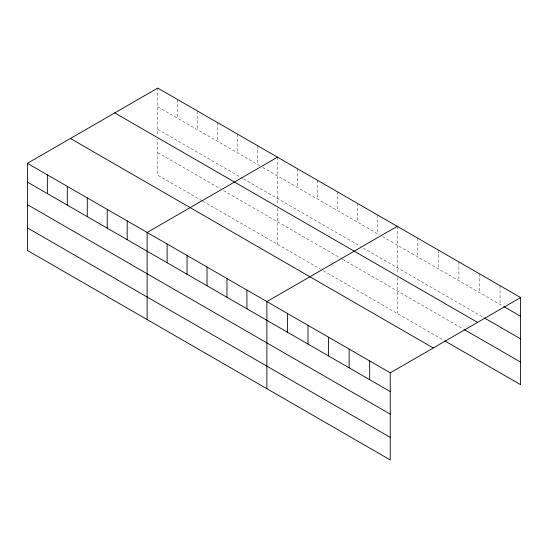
<?xml version="1.0" encoding="UTF-8"?>
<svg xmlns="http://www.w3.org/2000/svg" width="548" height="548" viewBox="0 0 548 548"><rect width="100%" height="100%" fill="white"/><g stroke="black" fill="none" stroke-linecap="round" stroke-linejoin="round"><path stroke-width="0.41" stroke-dasharray="2.74 2.06" d="M157.749 106.812L259.752 165.702M262.711 167.407L379.49 234.832M382.449 236.544L502.975 306.127M157.749 129.376L242.75 178.449M243.49 178.874L360.276 246.299M363.228 248.011L483.884 317.669M157.749 152.618L220.577 188.896M223.536 190.601L341.794 258.875M342.534 259.307L463.32 329.04M202.096 200.787L157.749 175.182L157.749 139.336M202.835 201.212L320.361 269.061M323.32 270.774L444.229 340.582M500.036 285.686L500.036 304.435M479.479 273.815L479.479 292.564M458.916 261.944L458.916 280.692M438.352 250.073L438.352 268.821M417.795 238.202L417.795 256.95M397.232 226.331L397.232 274.281M397.232 277.603L397.232 313.442M377.277 214.809L377.277 233.558M357.317 203.287L357.317 222.036M337.363 191.766L337.363 210.514M317.402 180.244L317.402 198.986M297.448 168.722L297.448 187.464M277.494 157.201L277.494 205.151M277.494 208.466L277.494 244.312M257.533 145.679L257.533 164.421M237.579 134.157L237.579 152.899M217.618 122.636L217.618 141.377M197.664 111.114L197.664 129.855M177.71 99.592L177.71 118.334M157.749 88.07L157.749 136.014"/><path stroke-width="0.82" d="M27.4 163.331L390.251 372.818L390.251 459.93L27.4 250.443L27.4 163.331L157.749 88.07L520.6 297.557L520.6 384.669L444.962 341M277.494 157.201L147.138 232.462L147.138 319.573M397.232 226.331L266.883 301.592L266.883 388.703M390.251 372.818L520.6 297.557M503.708 306.551L520.6 316.306M484.617 318.093L520.6 338.863M114.738 112.909L477.582 322.395M464.053 329.464L520.6 362.112M70.418 138.493L433.263 347.98M27.4 182.073L390.251 391.56M27.4 204.63L390.251 414.124M27.4 227.879L390.251 437.366M369.688 360.947L369.688 379.689M349.124 349.076L349.124 367.818M328.567 337.205L328.567 355.947M308.003 325.334L308.003 344.076M287.44 313.463L287.44 332.204M246.922 290.07L246.922 308.812M226.968 278.548L226.968 297.29M207.014 267.027L207.014 285.768M187.053 255.505L187.053 274.247M167.099 243.983L167.099 262.725M127.184 220.94L127.184 239.681M107.23 209.418L107.23 228.16M87.269 197.897L87.269 216.638M67.315 186.375L67.315 205.116M47.354 174.853L47.354 193.595"/></g></svg>
